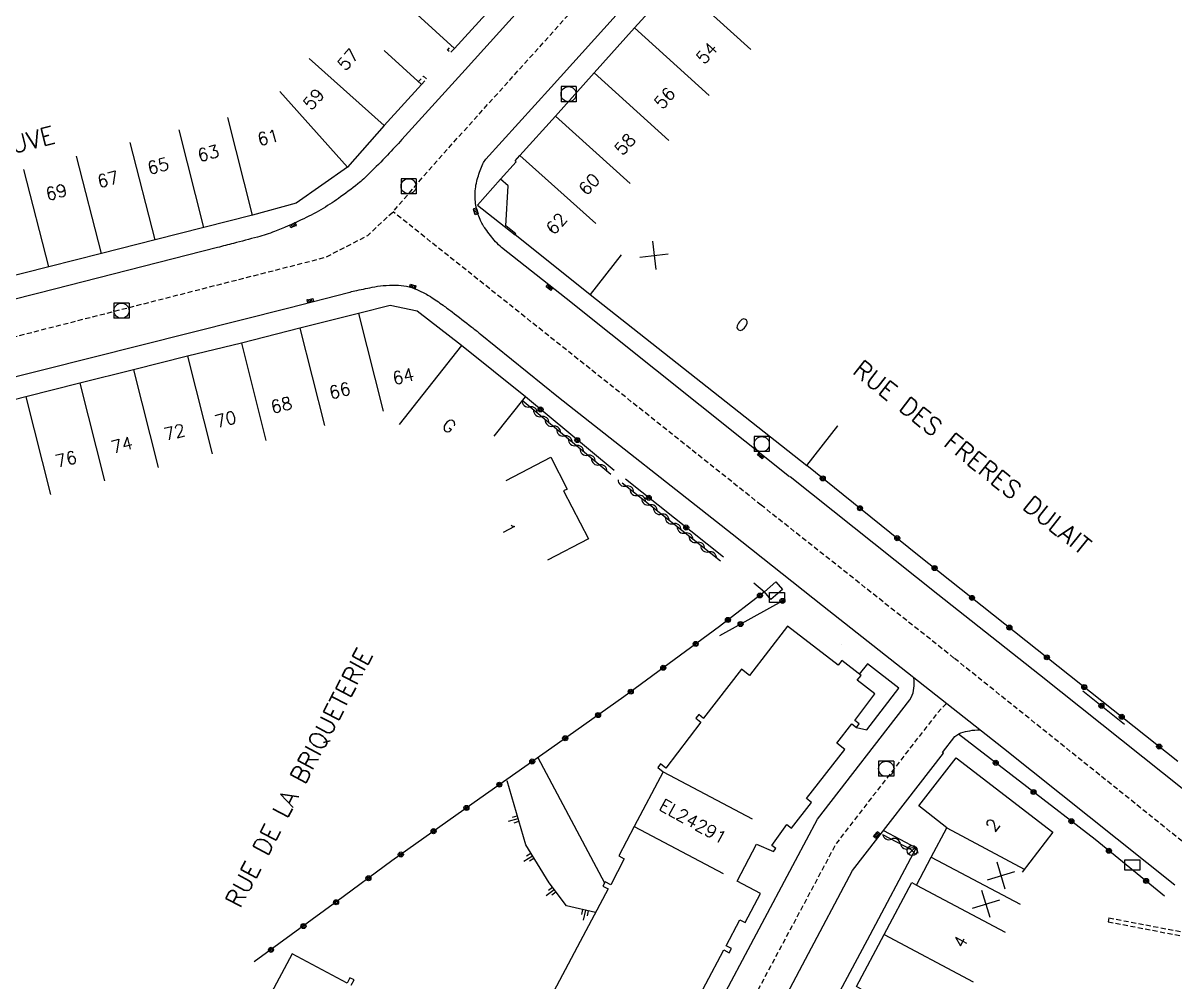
# Model space of a CAD drawing. Header units: millimetres. Extents: x 133000 to 134000, y 143000 to 144000.
# Drawn here: x 133305 to 133419.5, y 143524.7 to 143619.9 of the extents above; entities that cross this region are included whole.
import ezdxf
from ezdxf.enums import TextEntityAlignment as Align

# ---------------------------------------------------------------- set-up
doc = ezdxf.new("R2010")
doc.units = ezdxf.units.MM
doc.linetypes.add('DASHED', pattern=[0.75, 0.5, -0.25])
doc.layers.get('0').update_dxf_attribs({"linetype": 'CONTINUOUS'})
for name, color, linetype in [('W0001', 6, 'DASHED'), ('W0008', 7, 'CONTINUOUS'), ('W0017', 7, 'CONTINUOUS'), ('W0100', 7, 'CONTINUOUS'), ('W0112', 1, 'DASHED'), ('W0211', 2, 'CONTINUOUS'), ('W0310', 3, 'CONTINUOUS'), ('W0322', 7, 'CONTINUOUS'), ('W0400', 7, 'CONTINUOUS'), ('W0420', 7, 'CONTINUOUS'), ('W0469', 7, 'CONTINUOUS'), ('W0984', 7, 'CONTINUOUS'), ('W0989', 7, 'CONTINUOUS'), ('W0991', 7, 'CONTINUOUS'), ('W1102', 7, 'CONTINUOUS'), ('W1471', 7, 'CONTINUOUS')]:
    doc.layers.add(name, color=color, linetype=linetype)
doc.styles.get("Standard").update_dxf_attribs({"font": 'romans.shx', "width": 0.85})

# ---------------------------------------------------------------- blocks, each defined once
blk = doc.blocks.new('t991o')
at = {"color": 0, "linetype": 'Continuous'}
for p, q in [((-1, 1), (1, -1)), ((-1, -1), (1, 1))]:
    blk.add_line(p, q, dxfattribs=at)
blk = doc.blocks.new('t310o')
at = {"color": 0, "linetype": 'Continuous'}
for centre, start, end in [((-0.5, 0.38), 216.8699, 323.1304), ((0.5, -0.37), 36.8699, 143.1303)]:
    blk.add_arc(centre, 0.625, start, end, dxfattribs=at)
blk = doc.blocks.new('t322o')
at = {"color": 0, "linetype": 'Continuous'}
for radius in [0.25, 0.15]:
    blk.add_circle((0, 0), radius, dxfattribs=at)
blk = doc.blocks.new('T1471')
at = {"color": 0, "linetype": 'Continuous', "flags": 128}
blk.add_lwpolyline([(-0.75, -0.5), (-0.75, 0.5), (0.75, 0.5), (0.75, -0.5), (-0.75, -0.5)], dxfattribs=at)
blk = doc.blocks.new('T420')
for p, q in [((0.75, 0.75), (-0.75, 0.75)), ((-0.75, 0.75), (-0.75, -0.75)), ((0.75, 0.75), (0.75, -0.75)), ((0.75, -0.75), (-0.75, -0.75))]:
    blk.add_line(p, q)
blk.add_ellipse((0, 0), major_axis=(-0.53, 0.53), ratio=1, start_param=3.926991, end_param=10.210176)
blk = doc.blocks.new('T400')
for p, q in [((-0.15, 0.3), (0.15, 0.3)), ((-0.15, -0.25), (-0.15, 0.3)), ((-0.15, 0.15), (0.15, 0.15)), ((-0.15, 0), (0.15, 0)), ((0.15, 0.3), (0.15, -0.25)), ((-0.15, -0.15), (0.15, -0.15)), ((-0.15, -0.25), (-0.15, -0.3)), ((-0.15, -0.3), (0.15, -0.3)), ((0.15, -0.3), (0.15, -0.25))]:
    blk.add_line(p, q)
blk = doc.blocks.new('T469')
at = {"color": 0, "linetype": 'Continuous', "flags": 128}
for points in [[(-0.35, 0.35), (0.35, -0.35)], [(-0.35, -0.35), (0.35, 0.35)]]:
    blk.add_lwpolyline(points, dxfattribs=at)
at = {"color": 0, "linetype": 'Continuous'}
blk.add_circle((0, 0), 0.5, dxfattribs=at)
blk = doc.blocks.new('t211o')
at = {"color": 0, "linetype": 'Continuous'}
for p, q in [((-0.29, 0.5), (-0.29, 0)), ((0, 1), (0, 0)), ((0.29, 0.5), (0.29, 0))]:
    blk.add_line(p, q, dxfattribs=at)

msp = doc.modelspace()

# ---------------------------------------------------------------- linework, layer by layer
at = {"layer": 'W0001', "flags": 128}
for points in [[(133266.86, 143579.25), (133335.06, 143596.67), (133339.27, 143598.85), (133341.77, 143601.19), (133345.81, 143605.89), (133476.53, 143751.12), (133484.02, 143757.83), (133488.39, 143761.41), (133522.38, 143784.52)], [(133378.35, 143572.04), (133341.77, 143601.19)], [(133396.75, 143552.35), (133395.78, 143551.3), (133391.7, 143546.04), (133385.82, 143538.46), (133377.85, 143523.53), (133358.18, 143486.39)]]:
    msp.add_lwpolyline(points, dxfattribs=at)
at = {"layer": 'W0001'}
msp.add_lwpolyline([(133580.06, 143366.77), (133585.97, 143369.6), (133591.43, 143373.41), (133595.89, 143376.99), (133595.96, 143387.09), (133595.96, 143400.91), (133585.44, 143410.84), (133563.07, 143426.44), (133538.29, 143444.93), (133507.93, 143468.63), (133493.84, 143478.55), (133482.18, 143489.16), (133458.6, 143508), (133427.78, 143532.55), (133397.51, 143556.85), (133378.35, 143572.04)], dxfattribs=at)
at = {"layer": 'W0008', "flags": 128}
for points in [[(133378.68, 143648.25), (133348.94, 143615.3), (133342.65, 143608.37, -0.006882), (133341.21, 143606.83, -0.005632), (133339.41, 143604.99, -0.026431), (133338.27, 143603.97, -0.016872), (133336.35, 143602.52, -0.021565), (133334.59, 143601.4, -0.020615), (133332.65, 143600.38, -0.017216), (133329.99, 143599.23, -0.028284), (133328.31, 143598.68, -0.001079), (133325.91, 143598.05, -0.001625), (133324.31, 143597.64), (133306.57, 143593.12), (133282.83, 143587.11), (133274.33, 143584.98, -0.040492), (133273.37, 143584.82, -0.02825), (133271.98, 143584.78, -0.094341), (133270.99, 143585, -0.066439), (133269.75, 143585.74, -0.066785), (133268.43, 143587.1, -0.08986), (133267.81, 143588.37), (133257.96, 143623.09)], [(133381.18, 143574.87), (133358.96, 143592.56), (133352.56, 143597.64, -0.045039), (133351.96, 143598.22, -0.023312), (133350.96, 143599.48, -0.056429), (133350.41, 143600.44, -0.04788), (133350.03, 143601.68, -0.066198), (133349.92, 143603.08, -0.060849), (133350.19, 143604.59, -0.029479), (133350.7, 143605.96, -0.079887), (133351, 143606.41), (133357.47, 143613.58), (133380.86, 143639.49)], [(133282.28, 143579.3), (133331.41, 143591.66), (133337.34, 143593.18, -0.009672), (133337.96, 143593.33, -0.003491), (133339.68, 143593.69, -0.026002), (133340.79, 143593.85, -0.023603), (133342.02, 143593.91, -0.050851), (133343.11, 143593.8, -0.052906), (133344.12, 143593.47, -0.016842), (133344.95, 143593.07, -0.02519), (133345.49, 143592.76, -0.007595), (133346.74, 143591.9, -0.010466), (133347.63, 143591.25, -0.001803), (133349.59, 143589.73, -0.004135), (133350.44, 143589.06), (133358.22, 143582.78), (133375.48, 143569.18)]]:
    msp.add_lwpolyline(points, format="xyb", dxfattribs=at)
at = {"layer": 'W0008'}
for points in [[(133381.22, 143574.9), (133395.92, 143563.21), (133406.01, 143555.22), (133424.42, 143540.54)], [(133375.48, 143569.18), (133384.44, 143562.07), (133402.43, 143547.88), (133419.47, 143534.31)]]:
    msp.add_lwpolyline(points, dxfattribs=at)
at = {"layer": 'W0008', "flags": 128}
for points in [[(133374, 143522.16), (133381.75, 143536.74), (133383.96, 143540.84), (133393.13, 143552.71), (133393.26, 143552.94), (133393.36, 143553.17), (133393.44, 143553.41), (133393.49, 143553.64), (133393.52, 143553.86), (133393.54, 143554.09), (133393.55, 143554.32), (133393.55, 143554.6), (133393.52, 143554.91)], [(133356.17, 143546.97), (133362.79, 143534.52)]]:
    msp.add_lwpolyline(points, dxfattribs=at)
at = {"layer": 'W0017', "flags": 128}
for points in [[(133387.83, 143549.95), (133388.85, 143549.72), (133392.02, 143553.87), (133388.92, 143556.27), (133388.09, 143555.26)], [(133376.02, 143514.22), (133382.75, 143526.92), (133387.42, 143535.74), (133396.48, 143547.4), (133396.38, 143547.48), (133397.58, 143549.05), (133397.78, 143549.2), (133397.98, 143549.32), (133398.2, 143549.42), (133398.42, 143549.5), (133398.64, 143549.55), (133398.86, 143549.6), (133399.09, 143549.63), (133399.31, 143549.67), (133399.58, 143549.7), (133399.85, 143549.71), (133400.1, 143549.72)], [(133390.51, 143539.71), (133393.76, 143537.98), (133389.16, 143529.32), (133379.89, 143512.07)]]:
    msp.add_lwpolyline(points, dxfattribs=at)
at = {"layer": 'W0100', "flags": 128}
for points in [[(133361.35, 143592.95), (133361.32, 143592.97), (133353.89, 143598.89), (133353.98, 143599), (133352.96, 143599.81), (133353.2, 143603.78), (133353.2, 143603.78), (133352.46, 143604.44), (133354, 143606.16), (133353.89, 143606.26), (133354.35, 143606.77), (133357.91, 143610.69), (133361.75, 143614.98), (133365.77, 143619.46), (133369.89, 143624.03)], [(133344.17, 143620.8), (133347.86, 143617.42), (133352.01, 143621.95)], [(133340.89, 143617.21), (133344.58, 143613.84), (133340.88, 143609.77), (133337.23, 143605.63), (133332.14, 143602.05), (133327.81, 143600.86), (133322.97, 143599.63), (133318.12, 143598.39), (133312.79, 143597.04), (133307.56, 143595.71), (133302.57, 143594.46), (133297.61, 143593.21), (133292.58, 143591.94), (133287.27, 143590.61), (133281.9, 143589.25), (133275.9, 143587.71), (133272.42, 143586.86), (133270.4, 143587.99), (133266.9, 143600.07), (133271.7, 143601.46)], [(133351.8, 143578.91), (133354.93, 143582.81), (133348.56, 143587.92), (133344.16, 143591.3), (133341.48, 143591.87), (133338.35, 143591.09), (133332.51, 143589.63), (133326.7, 143588.15), (133321.35, 143586.83), (133315.98, 143585.48), (133310.64, 143584.15), (133305.28, 143582.79), (133299.98, 143581.45)], [(133353, 143574.5), (133357.44, 143576.8), (133359.08, 143573.64), (133358.72, 143573.46), (133361.2, 143568.69), (133357.12, 143566.57)], [(133371.99, 143522.87), (133374.31, 143527.23), (133374.64, 143527.85), (133375.17, 143527.57), (133375.39, 143527.99), (133374.86, 143528.27), (133374.87, 143528.27), (133376.23, 143530.85), (133376.76, 143530.57), (133378.28, 143533.44), (133375.95, 143534.68), (133377.88, 143538.37), (133379.59, 143537.63), (133379.81, 143537.94), (133379.4, 143538.22), (133380.89, 143540.3), (133381.36, 143539.96), (133383.36, 143542.51), (133382.85, 143542.9), (133386.66, 143547.78), (133385.87, 143548.4), (133387.35, 143550.3), (133387.82, 143549.94), (133388.1, 143550.31), (133387.66, 143550.64), (133389.66, 143553.28), (133387.9, 143554.65), (133388.27, 143555.12), (133386.36, 143556.61), (133385.99, 143556.13), (133380.97, 143560.02), (133377.18, 143555.13), (133376.4, 143555.75), (133372.63, 143550.87), (133372.61, 143550.85), (133372.15, 143551.23), (133371.86, 143550.88), (133372.34, 143550.49), (133368.89, 143545.92), (133368.36, 143546.33), (133368.08, 143545.98), (133368.62, 143545.56), (133368.61, 143545.56), (133365.73, 143540.1), (133364.2, 143537.2), (133364.73, 143536.91), (133363.41, 143534.33), (133362.84, 143534.62), (133362.63, 143534.2), (133363.14, 143533.92), (133360.37, 143528.7), (133353.57, 143515.87)], [(133383.2, 143498.8), (133380.86, 143494.39), (133373.97, 143498.04), (133376.81, 143503.41), (133377.27, 143503.17), (133378.66, 143505.8), (133380.01, 143508.38), (133379.57, 143508.61), (133382.32, 143513.81), (133385.04, 143518.95), (133385.53, 143518.77), (133386.92, 143521.35), (133388.3, 143523.94), (133387.82, 143524.2), (133390.58, 143529.37), (133393.32, 143534.54), (133393.78, 143534.3), (133395.25, 143537.07), (133396.8, 143539.98), (133394, 143542.17), (133397.71, 143546.94), (133407.33, 143539.56), (133404.28, 143535.59)], [(133337.61, 143524.34), (133337.89, 143524.87), (133337.48, 143525.09), (133337.2, 143524.56), (133331.74, 143527.46), (133329.39, 143523.04)]]:
    msp.add_lwpolyline(points, dxfattribs=at)
at = {"layer": 'W0100'}
msp.add_lwpolyline([(133364.44, 143596.9), (133361.35, 143592.97), (133382.88, 143575.98), (133385.98, 143579.91), (133385.98, 143579.91), (133385.98, 143579.91), (133385.98, 143579.91), (133385.98, 143579.91), (133385.98, 143579.91), (133385.98, 143579.91), (133385.98, 143579.91), (133385.98, 143579.91), (133385.98, 143579.91), (133385.98, 143579.91), (133385.98, 143579.91), (133385.98, 143579.91), (133385.98, 143579.91), (133385.98, 143579.91), (133385.98, 143579.91), (133385.98, 143579.91), (133385.98, 143579.91), (133385.98, 143579.91), (133385.98, 143579.91), (133385.98, 143579.91), (133385.98, 143579.91), (133385.98, 143579.91), (133385.98, 143579.91), (133385.98, 143579.91), (133385.98, 143579.91), (133385.98, 143579.91), (133385.98, 143579.91), (133385.98, 143579.91), (133385.98, 143579.91), (133385.98, 143579.91), (133385.98, 143579.91), (133385.98, 143579.91), (133385.98, 143579.91), (133385.98, 143579.91), (133385.98, 143579.91), (133385.98, 143579.91), (133385.98, 143579.91), (133385.98, 143579.91), (133385.98, 143579.91), (133385.98, 143579.91), (133385.98, 143579.91), (133385.98, 143579.91), (133385.98, 143579.91), (133385.98, 143579.91), (133385.98, 143579.91), (133385.98, 143579.91), (133385.98, 143579.91), (133385.98, 143579.91), (133385.98, 143579.91), (133385.98, 143579.91), (133385.98, 143579.91), (133385.98, 143579.91), (133385.98, 143579.91), (133385.98, 143579.91), (133385.98, 143579.91), (133385.98, 143579.91), (133385.98, 143579.91), (133385.98, 143579.91), (133385.98, 143579.91), (133385.98, 143579.91), (133385.98, 143579.91), (133385.98, 143579.91), (133385.98, 143579.91), (133385.98, 143579.91), (133385.98, 143579.91), (133385.98, 143579.91), (133385.98, 143579.91), (133385.98, 143579.91), (133385.98, 143579.91), (133385.98, 143579.91), (133385.98, 143579.91), (133385.98, 143579.91), (133385.98, 143579.91), (133385.98, 143579.91), (133385.98, 143579.91), (133385.98, 143579.91), (133385.98, 143579.91), (133385.98, 143579.91), (133385.98, 143579.91), (133385.98, 143579.91), (133385.98, 143579.91), (133385.98, 143579.91), (133385.98, 143579.91), (133385.98, 143579.91), (133385.98, 143579.91), (133385.98, 143579.91), (133385.98, 143579.91), (133385.98, 143579.91), (133385.98, 143579.91), (133385.98, 143579.91), (133385.98, 143579.91), (133385.98, 143579.91), (133385.98, 143579.91), (133385.98, 143579.91), (133385.98, 143579.91), (133385.98, 143579.91), (133385.98, 143579.91), (133385.98, 143579.91), (133385.98, 143579.91), (133385.98, 143579.91), (133385.98, 143579.91), (133385.98, 143579.91), (133385.98, 143579.91), (133385.98, 143579.91), (133385.98, 143579.91), (133385.98, 143579.91), (133385.98, 143579.91), (133385.98, 143579.91), (133385.98, 143579.91), (133385.98, 143579.91), (133385.98, 143579.91), (133385.98, 143579.91), (133385.98, 143579.91), (133385.98, 143579.91), (133385.98, 143579.91), (133385.98, 143579.91)], dxfattribs=at)
at = {"layer": 'W0112', "flags": 128}
for points in [[(133347.86, 143617.42), (133347.47, 143617), (133347.18, 143617.26), (133347.56, 143617.69)], [(133344.58, 143613.84), (133345.09, 143614.39), (133344.79, 143614.66), (133344.29, 143614.12)]]:
    msp.add_lwpolyline(points, dxfattribs=at)
at = {"layer": 'W0112'}
for points in [[(133412.9, 143531.04), (133412.83, 143530.65), (133423.89, 143528.52)], [(133412.9, 143531.04), (133423.96, 143528.91)]]:
    msp.add_lwpolyline(points, dxfattribs=at)
at = {"layer": 'W0211', "flags": 128}
msp.add_lwpolyline([(133361.9, 143531.57), (133359, 143532.23), (133357.28, 143534.51), (133354.95, 143538.28), (133353.11, 143544.64)], dxfattribs=at)
at = {"layer": 'W0310', "flags": 128}
for points in [[(133363.41, 143575.08), (133354.61, 143582.43)], [(133374.3, 143566.47), (133364.55, 143574.23)], [(133390.42, 143539.32), (133393.25, 143537.83)]]:
    msp.add_lwpolyline(points, dxfattribs=at)
at = {"layer": 'W0322', "flags": 128}
for points in [[(133363.73, 143575.47), (133354.93, 143582.81)], [(133374.62, 143566.86), (133364.86, 143574.62)], [(133377.61, 143564.34), (133378.69, 143563.42), (133374.2, 143559.99), (133364.71, 143553.01), (133357.55, 143547.94), (133350.4, 143542.91), (133341.64, 143536.69), (133336.19, 143532.65), (133327.98, 143526.65)]]:
    msp.add_lwpolyline(points, dxfattribs=at)
at = {"layer": 'W0322'}
for points in [[(133419.76, 143546.58), (133419.76, 143546.58), (133419.76, 143546.58), (133419.76, 143546.58), (133419.76, 143546.58), (133419.76, 143546.58), (133419.76, 143546.58), (133419.76, 143546.58), (133419.76, 143546.58), (133419.76, 143546.58), (133419.76, 143546.58), (133419.76, 143546.58), (133419.76, 143546.58), (133419.76, 143546.58), (133419.76, 143546.58), (133419.76, 143546.58), (133419.76, 143546.58), (133419.76, 143546.58), (133393.9, 143567.12), (133382.87, 143575.98)], [(133373.8, 143567.49), (133373.8, 143567.49), (133373.8, 143567.49), (133373.8, 143567.49), (133373.8, 143567.49), (133373.8, 143567.49), (133373.8, 143567.49), (133373.8, 143567.49), (133373.8, 143567.49), (133373.8, 143567.49), (133373.8, 143567.49), (133373.8, 143567.49), (133373.8, 143567.49), (133373.8, 143567.49), (133373.8, 143567.49), (133373.8, 143567.49), (133373.8, 143567.49), (133373.8, 143567.49), (133373.8, 143567.49), (133373.8, 143567.49)], [(133374.23, 143559.08), (133374.23, 143559.08), (133374.23, 143559.08), (133374.23, 143559.08), (133374.23, 143559.08), (133374.23, 143559.08), (133374.23, 143559.08), (133374.23, 143559.08), (133374.23, 143559.08), (133374.23, 143559.08), (133374.23, 143559.08), (133374.23, 143559.08), (133374.23, 143559.08), (133374.23, 143559.08), (133374.23, 143559.08), (133374.23, 143559.08), (133374.23, 143559.08), (133374.23, 143559.08), (133374.23, 143559.08), (133380.76, 143562.69)], [(133374.23, 143559.08), (133374.23, 143559.08), (133374.23, 143559.08), (133374.23, 143559.08), (133374.23, 143559.08), (133374.23, 143559.08), (133374.23, 143559.08), (133374.23, 143559.08), (133374.23, 143559.08), (133374.23, 143559.08), (133374.23, 143559.08), (133374.23, 143559.08), (133374.23, 143559.08), (133374.23, 143559.08), (133374.23, 143559.08), (133374.23, 143559.08), (133374.23, 143559.08), (133374.23, 143559.08), (133374.23, 143559.08), (133374.23, 143559.08), (133374.23, 143559.08), (133374.23, 143559.08), (133374.23, 143559.08), (133374.23, 143559.08), (133374.23, 143559.08), (133374.23, 143559.08), (133374.23, 143559.08), (133374.23, 143559.08), (133374.23, 143559.08), (133374.23, 143559.08), (133374.23, 143559.08), (133374.23, 143559.08), (133374.23, 143559.08), (133374.23, 143559.08), (133374.23, 143559.08), (133374.23, 143559.08), (133374.23, 143559.08), (133374.23, 143559.08), (133374.23, 143559.08), (133374.23, 143559.08), (133374.23, 143559.08), (133374.23, 143559.08), (133374.23, 143559.08), (133374.23, 143559.08), (133374.23, 143559.08), (133374.23, 143559.08), (133374.23, 143559.08), (133374.23, 143559.08), (133374.23, 143559.08), (133374.23, 143559.08), (133374.23, 143559.08), (133374.23, 143559.08), (133374.23, 143559.08), (133374.23, 143559.08), (133374.23, 143559.08), (133374.23, 143559.08), (133374.23, 143559.08), (133374.23, 143559.08), (133374.23, 143559.08), (133374.23, 143559.08), (133374.23, 143559.08), (133374.23, 143559.08), (133374.23, 143559.08), (133374.23, 143559.08), (133374.23, 143559.08), (133374.23, 143559.08), (133374.23, 143559.08), (133374.23, 143559.08), (133374.23, 143559.08), (133374.23, 143559.08), (133374.23, 143559.08), (133374.23, 143559.08), (133374.23, 143559.08), (133374.23, 143559.08), (133374.23, 143559.08), (133374.23, 143559.08), (133374.23, 143559.08), (133374.23, 143559.08), (133374.23, 143559.08), (133374.23, 143559.08), (133374.23, 143559.08), (133374.23, 143559.08), (133374.23, 143559.08), (133374.23, 143559.08), (133374.23, 143559.08), (133374.23, 143559.08), (133374.23, 143559.08), (133374.23, 143559.08), (133374.23, 143559.08), (133374.23, 143559.08), (133374.23, 143559.08), (133374.23, 143559.08), (133374.23, 143559.08), (133374.23, 143559.08), (133374.23, 143559.08), (133374.23, 143559.08), (133374.23, 143559.08), (133374.23, 143559.08), (133374.23, 143559.08), (133374.23, 143559.08), (133374.23, 143559.08)], [(133386.32, 143558.15), (133386.32, 143558.15), (133386.32, 143558.15), (133386.32, 143558.15), (133386.32, 143558.15), (133386.32, 143558.15), (133386.32, 143558.15), (133386.32, 143558.15), (133386.32, 143558.15), (133386.32, 143558.15), (133386.32, 143558.15), (133386.32, 143558.15), (133386.32, 143558.15), (133386.32, 143558.15), (133386.32, 143558.15), (133386.32, 143558.15), (133386.32, 143558.15), (133386.32, 143558.15), (133386.32, 143558.15), (133386.32, 143558.15)], [(133410.31, 143553.6), (133414.46, 143550.27), (133414.46, 143550.27), (133414.46, 143550.27), (133414.46, 143550.27), (133414.46, 143550.27), (133414.46, 143550.27), (133414.46, 143550.27), (133414.46, 143550.27), (133414.46, 143550.27), (133414.46, 143550.27), (133414.46, 143550.27), (133414.46, 143550.27), (133414.46, 143550.27), (133414.46, 143550.27), (133414.46, 143550.27), (133414.46, 143550.27), (133414.46, 143550.27), (133414.46, 143550.27), (133414.46, 143550.27), (133414.46, 143550.27), (133414.46, 143550.27), (133414.46, 143550.27), (133414.46, 143550.27), (133414.46, 143550.27), (133414.46, 143550.27), (133414.46, 143550.27), (133414.46, 143550.27), (133414.46, 143550.27), (133414.46, 143550.27), (133414.46, 143550.27), (133414.46, 143550.27), (133414.46, 143550.27), (133414.46, 143550.27), (133414.46, 143550.27), (133414.46, 143550.27), (133414.46, 143550.27), (133414.46, 143550.27), (133414.46, 143550.27), (133414.46, 143550.27), (133414.46, 143550.27), (133414.46, 143550.27), (133414.46, 143550.27), (133414.46, 143550.27), (133414.46, 143550.27), (133414.46, 143550.27), (133414.46, 143550.27), (133414.46, 143550.27), (133414.46, 143550.27), (133414.46, 143550.27), (133414.46, 143550.27), (133414.46, 143550.27), (133414.46, 143550.27), (133414.46, 143550.27), (133414.46, 143550.27), (133414.46, 143550.27), (133414.46, 143550.27), (133414.46, 143550.27), (133414.46, 143550.27), (133414.46, 143550.27), (133414.46, 143550.27), (133414.46, 143550.27), (133414.46, 143550.27), (133414.46, 143550.27), (133414.46, 143550.27), (133414.46, 143550.27), (133414.46, 143550.27), (133414.46, 143550.27), (133414.46, 143550.27), (133414.46, 143550.27), (133414.46, 143550.27), (133414.46, 143550.27), (133414.46, 143550.27), (133414.46, 143550.27), (133414.46, 143550.27), (133414.46, 143550.27), (133414.46, 143550.27), (133414.46, 143550.27), (133414.46, 143550.27), (133414.46, 143550.27), (133414.46, 143550.27), (133414.46, 143550.27), (133414.46, 143550.27), (133414.46, 143550.27), (133414.46, 143550.27), (133414.46, 143550.27), (133414.46, 143550.27), (133414.46, 143550.27), (133414.46, 143550.27), (133414.46, 143550.27), (133414.46, 143550.27), (133414.46, 143550.27), (133414.46, 143550.27), (133414.46, 143550.27), (133414.46, 143550.27), (133414.46, 143550.27), (133414.46, 143550.27), (133414.46, 143550.27), (133414.46, 143550.27), (133414.46, 143550.27), (133414.46, 143550.27)], [(133414.46, 143550.27), (133414.46, 143550.27), (133414.46, 143550.27), (133414.46, 143550.27), (133414.46, 143550.27), (133414.46, 143550.27), (133414.46, 143550.27), (133414.46, 143550.27), (133414.46, 143550.27), (133414.46, 143550.27), (133414.46, 143550.27), (133414.46, 143550.27), (133414.46, 143550.27), (133414.46, 143550.27), (133414.46, 143550.27), (133414.46, 143550.27), (133414.46, 143550.27), (133414.46, 143550.27), (133414.46, 143550.27), (133414.46, 143550.27)], [(133418.44, 143533.2), (133411.54, 143538.82), (133397.95, 143549.3)]]:
    msp.add_lwpolyline(points, dxfattribs=at)
at = {"layer": 'W1102', "flags": 128}
for points in [[(133369.89, 143624.03), (133377.32, 143617.32)], [(133365.77, 143619.46), (133373.19, 143612.76)], [(133340.88, 143609.77), (133333.42, 143616.43)], [(133361.75, 143614.98), (133369.17, 143608.28)], [(133337.23, 143605.63), (133330.52, 143613.13)], [(133327.81, 143600.86), (133325.34, 143610.55)], [(133357.91, 143610.69), (133365.33, 143603.99)], [(133322.97, 143599.63), (133320.5, 143609.32)], [(133318.12, 143598.39), (133315.65, 143608.08)], [(133312.79, 143597.04), (133310.32, 143606.73)], [(133354.35, 143606.77), (133361.93, 143600.03)], [(133307.56, 143595.71), (133305.09, 143605.4)], [(133352.46, 143604.44), (133350.16, 143601.85), (133353.89, 143598.89)], [(133338.35, 143591.09), (133340.78, 143581.39)], [(133332.51, 143589.63), (133334.95, 143579.94)], [(133326.7, 143588.15), (133329.14, 143578.45)], [(133348.56, 143587.92), (133342.38, 143580.05)], [(133321.35, 143586.83), (133323.79, 143577.13)], [(133315.98, 143585.48), (133318.42, 143575.78)], [(133310.64, 143584.15), (133313.08, 143574.45)], [(133305.28, 143582.79), (133307.72, 143573.09)], [(133368.61, 143545.56), (133377.45, 143540.89)], [(133365.73, 143540.1), (133374.57, 143535.43)], [(133396.8, 143539.98), (133404.5, 143535.88)], [(133395.25, 143537.07), (133404.08, 143532.39)], [(133393.78, 143534.3), (133402.61, 143529.61)], [(133390.58, 143529.37), (133399.41, 143524.68)]]:
    msp.add_lwpolyline(points, dxfattribs=at)

# ---------------------------------------------------------------- block references
at = {"layer": 'W0211'}
for p, rotation in [((133354.19, 143540.91), 106.1547385628492), ((133355.61, 143537.21), 121.7090715670506), ((133357.78, 143533.85), 127.0195441272794), ((133360.92, 143531.79), 167.2143739955354)]:
    msp.add_blockref('t211o', p, dxfattribs=dict(at, rotation=rotation))
at = {"layer": 'W0310'}
for p, rotation in [((133355.35, 143581.81), 140.1638031988471), ((133356.5, 143580.85), 140.1638031988471), ((133357.65, 143579.89), 140.1638031988471), ((133358.8, 143578.93), 140.1638031988471), ((133359.95, 143577.97), 140.1638031988471), ((133361.11, 143577.01), 140.1638031988471), ((133362.26, 143576.04), 140.1638031988471), ((133364.91, 143573.94), 141.4977443601491), ((133366.09, 143573.01), 141.4977443601491), ((133367.26, 143572.07), 141.4977443601491), ((133368.43, 143571.14), 141.4977443601491), ((133369.61, 143570.2), 141.4977443601491), ((133370.78, 143569.27), 141.4977443601491), ((133371.96, 143568.34), 141.4977443601491), ((133373.13, 143567.4), 141.4977443601491), ((133391.3, 143538.86), 332.1838849460703), ((133393.07, 143537.92), 332.1838849460703)]:
    msp.add_blockref('t310o', p, dxfattribs=dict(at, rotation=rotation))
at = {"layer": 'W0322'}
for p, rotation in [((133356.43, 143581.55), 140.1638031988471), ((133360.08, 143578.51), 140.1638031988471), ((133384.47, 143574.7), 141.2283967489428), ((133367.18, 143572.77), 141.4977443601491), ((133388.17, 143571.73), 141.2283967489428), ((133370.9, 143569.82), 141.4977443601491), ((133391.87, 143568.76), 141.2283967489428), ((133395.58, 143565.79), 141.5302394474265), ((133378.23, 143563.07), 217.4038262325545), ((133380.46, 143562.53), 28.95618108220121), ((133399.3, 143562.83), 141.5302394474265), ((133375.05, 143560.64), 217.4038262325545), ((133376.3, 143560.23), 28.95618108220121), ((133403.02, 143559.88), 141.5302394474265), ((133371.84, 143558.25), 216.3511900434949), ((133406.74, 143556.92), 141.5302394474265), ((133368.62, 143555.88), 216.3511900434949), ((133365.39, 143553.51), 216.3511900434949), ((133410.46, 143553.97), 141.5302394474265), ((133412.16, 143552.11), 321.2460637017707), ((133362.14, 143551.19), 215.2657867925995), ((133414.18, 143551.01), 141.5302394474265), ((133358.87, 143548.88), 215.2657867925995), ((133417.9, 143548.06), 141.5302394474265), ((133355.6, 143546.57), 215.1208803940115), ((133401.66, 143546.44), 142.363442887992), ((133352.33, 143544.27), 215.1208803940115), ((133405.42, 143543.54), 142.363442887992), ((133349.06, 143541.96), 215.383857383043), ((133409.18, 143540.64), 142.363442887992), ((133345.8, 143539.65), 215.383857383043), ((133342.54, 143537.33), 215.383857383043), ((133412.91, 143537.7), 140.8360863334196), ((133339.32, 143534.97), 216.5806352777718), ((133416.6, 143534.7), 140.8360863334196), ((133336.1, 143532.58), 216.1394579842196), ((133332.87, 143530.22), 216.1394579842196), ((133329.64, 143527.86), 216.1394579842196)]:
    msp.add_blockref('t322o', p, dxfattribs=dict(at, rotation=rotation))
at = {"layer": 'W0400'}
for p, rotation in [((133349.99, 143601.22), 195.6111049513296), ((133331.83, 143599.85), 115.5452207467412), ((133343.73, 143593.77), 71.47737976651183), ((133357.31, 143593.67), 52.19797955757072), ((133333.53, 143592.36), 284.7245259058794), ((133378.31, 143576.96), 51.54892510215301), ((133389.83, 143539.25), 142.1386829198268)]:
    msp.add_blockref('T400', p, dxfattribs=dict(at, rotation=rotation))
at = {"layer": 'W0420'}
for p in [(133359.21, 143612.88), (133343.31, 143603.73), (133314.78, 143591.36), (133378.41, 143578.11), (133390.77, 143545.85)]:
    msp.add_blockref('T420', p, dxfattribs=at)
at = {"layer": 'W0469'}
msp.add_blockref('T469', (133393.35, 143537.72), dxfattribs=at)
at = {"layer": 'W0991'}
for p, rotation in [((133367.71, 143596.85), 321.6865234786509), ((133402.2, 143535.23), 61.9280924252928), ((133400.7, 143532.41), 62.05866530898791)]:
    msp.add_blockref('t991o', p, dxfattribs=dict(at, rotation=rotation))
at = {"layer": 'W1471', "rotation": 41.09025115533125}
msp.add_blockref('T1471', (133379.56, 143563.55), dxfattribs=at)
at = {"layer": 'W1471'}
for p in [(133379.92, 143562.86), (133415.23, 143536.29)]:
    msp.add_blockref('T1471', p, dxfattribs=at)

# ---------------------------------------------------------------- texts
at = {"layer": 'W0984'}
msp.add_text('EL24291', height=1.25, rotation=330.9259, dxfattribs=at).set_placement((133371.57, 143540.62), align=Align.MIDDLE)
at = {"layer": 'W0989'}
for s, rotation, p in [('RUE NEUVE', 14.1695, (133301.62, 143607.25)), ('RUE DES FRERES DULAIT', 321.4618, (133399.32, 143576.79)), ('RUE DE LA BRIQUETERIE', 62.3696, (133332.48, 143544.92))]:
    msp.add_text(s, height=1.75, rotation=rotation, dxfattribs=at).set_placement(p, align=Align.MIDDLE)
at = {"layer": 'W0991'}
for s, rotation, p in [('54', 47.8808, (133372.93, 143616.96)), ('57', 48.1752, (133337.28, 143616.31)), ('59', 48.1752, (133333.87, 143612.39)), ('56', 47.8808, (133368.76, 143612.48)), ('61', 14.3052, (133329.35, 143608.59)), ('58', 47.8808, (133364.81, 143607.9)), ('63', 14.3052, (133323.4, 143607.01)), ('65', 14.3052, (133318.42, 143605.74)), ('67', 14.3052, (133313.44, 143604.42)), ('60', 47.8808, (133361.26, 143603.92)), ('69', 14.3052, (133308.3, 143603.15)), ('62', 47.8808, (133358, 143600.02)), ('0', 321.7287, (133376.45, 143589.97)), ('64', 14.1386, (133342.77, 143584.84)), ('66', 14.1386, (133336.47, 143583.42)), ('68', 14.1386, (133330.67, 143581.99)), ('70', 14.1386, (133325.13, 143580.57)), ('72', 14.1386, (133320.05, 143579.3)), ('G', 321.2866, (133347.34, 143579.92)), ('74', 14.1386, (133314.81, 143578.03)), ('76', 14.1386, (133309.27, 143576.61)), ('1', 297.449, (133353.25, 143569.67)), ('2', 52.1176, (133401.38, 143540.26)), ('4', 62.0587, (133398.14, 143528.68))]:
    msp.add_text(s, height=1.25, rotation=rotation, dxfattribs=at).set_placement(p, align=Align.MIDDLE)

doc.saveas('drawing.dxf')
